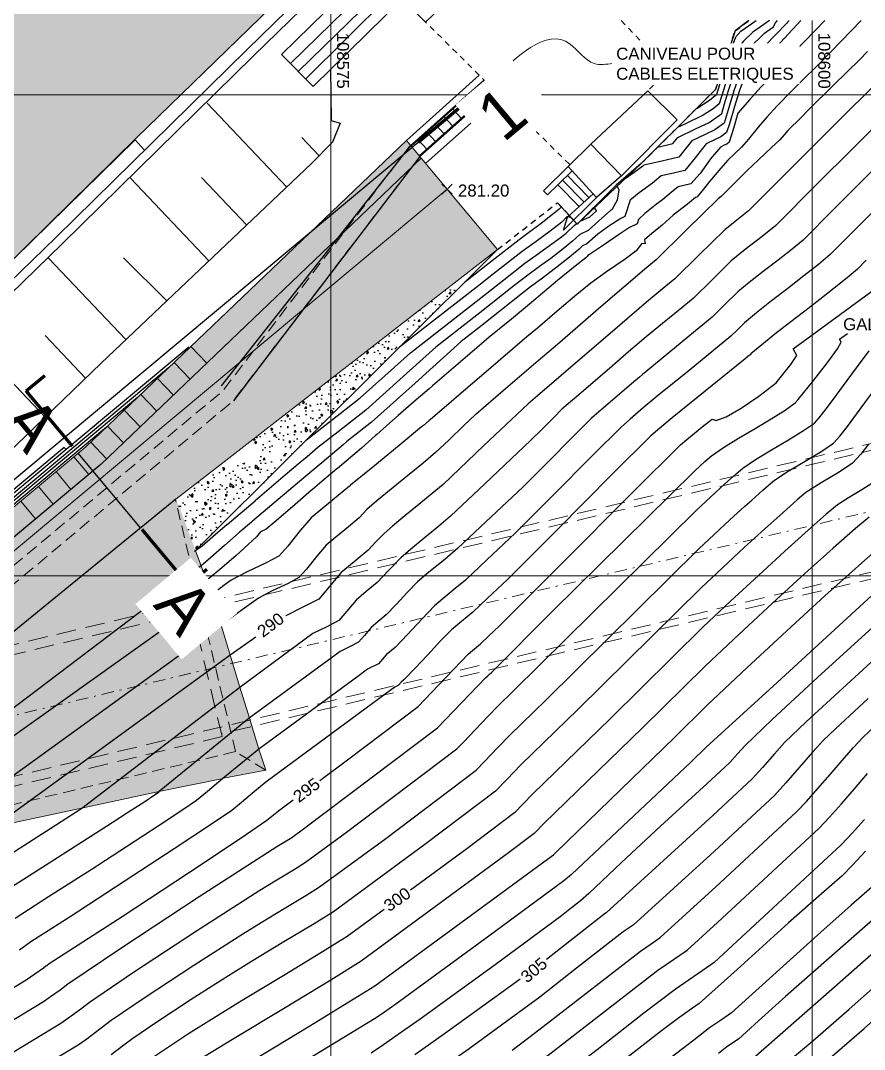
# Model space of a CAD drawing. Extents: x -427 to 62994, y 410 to 109394.
# Drawn here: x -171 to -127.1, y 491.2 to 544.7 of the extents above; entities that cross this region are included whole.
import ezdxf
from ezdxf.enums import TextEntityAlignment as Align

# ---------------------------------------------------------------- set-up
doc = ezdxf.new("R2018")
doc.units = 0
doc.header["$MEASUREMENT"] = 0
for name, pattern in [('DOT', [0.55, 0.3, -0.25]), ('NASCOSTA', [9.525, 6.35, -3.175]), ('TRATTEGGIATA', [19.05, 12.7, -6.35]), ('TRATTOPUNTO2', [12.7, 6.35, -3.175, 0, -3.175])]:
    doc.linetypes.add(name, pattern=pattern)
for name, color, linetype in [('Bâti', 7, 'Continuous'), ('colore lago', 131, 'Continuous'), ('coordinate', 2, 'Continuous'), ('curve livello 1 m', 2, 'Continuous'), ('curve livello 1m', 2, 'Continuous'), ('curve livello 5 m', 7, 'Continuous'), ('curve livello 5m', 7, 'Continuous'), ('DIME', 6, 'Continuous'), ('LIN010CO', 2, 'Continuous'), ('LIN010TR', 2, 'NASCOSTA'), ('LIN018CO', 6, 'Continuous'), ('LIN025CO', 7, 'Continuous'), ('LIN035CO', 1, 'Continuous'), ('pendenze', 2, 'Continuous'), ('Per+Mod Surf', 7, 'Continuous'), ('SCALE', 2, 'Continuous'), ('scavo 1', 254, 'Continuous'), ('TalusHautBas', 7, 'Continuous'), ('TEXT018', 143, 'Continuous'), ('TEXT035', 1, 'Continuous'), ('TEXT050', 3, 'Continuous'), ('Tx   Talus', 7, 'Continuous')]:
    doc.layers.add(name, color=color, linetype=linetype)
doc.layers.add('Colori bordi', color=5, linetype='Continuous', plot=False)
doc.layers.add('no_plot', color=5, linetype='Continuous', plot=False)
doc.layers.add('LIN070CO', color=4, linetype='Continuous', lineweight=70)
doc.styles.add('ARIAL', font='arial.ttf')
pattern_1 = [(95, (-14.8876, 441.31905), (0.827328, 0.6942106), [0.1125, -1.2375]), (40, (-14.8876, 441.319), (-0.944988, 0.650652), [0.09, -0.99]), (145.45144, (-14.8187, 441.3769), (-0.11766, 1.344863), [0.09561, -1.051713]), (91.1842, (-15.0997, 441.5312), (1.30754, 0.956421), [0.16875, -1.85625]), (141.6356, (-14.9908, 441.6109), (-0.04185, 2.024568), [0.143416, -1.57757]), (36.1842, (-15.0997, 441.5312), (-0.04185, 2.024568), [0.135, -1.485]), (66, (-14.94065, 441.5842), (1.0601574, 0.2060737), [0.1125, -1.2375]), (11, (-14.9406, 441.5842), (-0.511063, 1.0272127), [0.09, -0.99]), (116.45144, (-14.8523, 441.6014), (0.5490945, 1.2332864), [0.09561, -1.051713]), (82.5, (-14.8876, 441.31905), (-0.3401898, 0.3659847), [0, -0.978, 0, -1.005, 0, -0.99375]), (52.5, (-14.8876, 441.31905), (-0.1393094, 0.6973642), [0, -0.573, 0, -0.9555, 0, -0.37875]), (12.5, (-15.12414, 441.08252), (0.59012725, 0.54228114), [0, -0.375, 0, -1.17, 0, -1.5525]), (2.5, (-15.2302, 440.97645), (0.512385, 0.7247397), [0, -0.4875, 0, -0.777, 0, -1.1025])]

# ---------------------------------------------------------------- blocks, each defined once
blk = doc.blocks.new('quote')
at = {"layer": 'LIN018CO'}
for p, q in [((0.001, 0.001), (-0.001, -0.001)), ((0.001, -0.001), (-0.001, 0.001))]:
    blk.add_line(p, q, dxfattribs=at)
at = {"layer": 'LIN035CO'}
for p, q in [((-0.013, 0.013), (-0.106, 0.106)), ((0.106, 0.106), (0.013, 0.013)), ((-0.013, -0.013), (-0.106, -0.106)), ((0.106, -0.106), (0.013, -0.013))]:
    blk.add_line(p, q, dxfattribs=at)
at = {"layer": 'TEXT035', "style": 'ARIAL'}
blk.add_attdef('VALORE', text='', height=0.25, dxfattribs=at).set_placement((0, 0.33), align=Align.CENTER)
blk = doc.blocks.new('*U49')
at = {"layer": 'LIN070CO'}
for p, q in [((1.66, 0.5), (1.66, 0)), ((1.66, 0), (0.16, 0))]:
    blk.add_line(p, q, dxfattribs=at)
at = {"layer": 'TEXT018', "lineweight": 30, "flags": 104}
blk.add_attdef('RIF1', text='', height=0.18, dxfattribs=at).set_placement((-46.516, -0.15), align=Align.TOP_LEFT)
blk.add_attdef('RIF2', text='', height=0.18, dxfattribs=at).set_placement((1.51, -0.15), align=Align.TOP_RIGHT)
at = {"layer": 'TEXT050', "lineweight": 30, "flags": 104}
blk.add_attdef('SEZ1', text='', height=0.4, dxfattribs=at).set_placement((-46.516, 0.15), align=Align.BOTTOM_LEFT)
blk.add_attdef('SEZ2', text='', height=0.4, dxfattribs=at).set_placement((1.51, 0.15), align=Align.BOTTOM_RIGHT)
blk = doc.blocks.new('*U91')
at = {"layer": 'LIN070CO'}
for p, q in [((-3.756, 0), (-3.756, 0.5)), ((1.5, 0.5), (1.5, 0)), ((1.5, 0), (0, 0)), ((-2.256, 0), (-3.756, 0))]:
    blk.add_line(p, q, dxfattribs=at)
at = {"layer": 'TEXT018', "lineweight": 30, "flags": 104}
blk.add_attdef('RIF1', text='', height=0.18, dxfattribs=at).set_placement((-3.606, -0.15), align=Align.TOP_LEFT)
blk.add_attdef('RIF2', text='', height=0.18, dxfattribs=at).set_placement((1.35, -0.15), align=Align.TOP_RIGHT)
at = {"layer": 'TEXT050', "lineweight": 30, "flags": 104}
blk.add_attdef('SEZ1', text='', height=0.4, dxfattribs=at).set_placement((-3.606, 0.15), align=Align.BOTTOM_LEFT)
blk.add_attdef('SEZ2', text='', height=0.4, dxfattribs=at).set_placement((1.35, 0.15), align=Align.BOTTOM_RIGHT)

msp = doc.modelspace()

# ---------------------------------------------------------------- hatches: boundary and pattern name
at = {"layer": 'colore lago', "ltscale": 2.5}
h = msp.add_hatch(color=256, dxfattribs=at)
h.dxf.hatch_style = 1
h.paths.add_polyline_path([(-193.521, 572.436), (-194.485, 571.838), (-202.12, 567.019), (-207.794, 563.422), (-207.53, 561.906), (-209.377, 558.824), (-212.757, 555.614), (-221.485, 555.575), (-232.115, 548.291), (-239.589, 542.496), (-242.36, 540.315), (-242.36, 471.49), (-240.351, 473.518), (-240.577, 475.661), (-238.873, 477.233), (-234.614, 476.971), (-222.22, 485.97), (-210.417, 494.54), (-211.103, 497.421), (-204.7, 505.319), (-201.573, 506.065), (-185.58, 519.426), (-185.48, 519.302), (-185.23, 519.516), (-179.72, 524.241), (-174.191, 529.5), (-164.952, 538.589), (-158.505, 544.848), (-150.867, 552.226), (-143.809, 558.855), (-133.477, 568.064), (-129.43, 571.209), (-127.708, 572.436)])
h.paths.add_polyline_path([(-223.838, 484.795), (-224.926, 484.006), (-223.974, 493.163), (-189.325, 523.343), (-179.485, 524.465), (-180.809, 523.307), (-188.903, 522.385), (-223.02, 492.667)], flags=17)
at = {"layer": 'LIN010CO'}
h = msp.add_hatch(dxfattribs=at)
h.set_pattern_fill('AR-CONC', color=256, scale=0.15, angle=45)
h.set_pattern_definition(pattern_1)
h.paths.add_polyline_path([(-162.17, 517.91), (-162.149, 517.852), (-156.796, 522.226), (-157.294, 522.122, -0.559829), (-157.916, 521.972, -0.014625), (-157.931, 521.988), (-158.92, 521.782), (-162.515, 518.844), (-162.46, 518.695)])
h.paths.add_polyline_path([(-156.782, 522.229), (-156.796, 522.226), (-162.149, 517.852), (-161.885, 517.139)])
h.paths.add_polyline_path([(-162.515, 518.844), (-158.92, 521.782), (-160.906, 521.367), (-162.928, 519.796), (-162.75, 519.479)])
h.paths.add_polyline_path([(-157.294, 522.122), (-156.796, 522.226), (-156.737, 522.274), (-148.278, 530.71), (-148.502, 530.997), (-158.959, 522.878), (-158.406, 522.201), (-158.92, 521.782), (-157.931, 521.988, -0.971171), (-157.385, 522.503, -0.282192)])
h = msp.add_hatch(dxfattribs=at)
h.set_pattern_fill('AR-CONC', color=256, scale=0.15, angle=45, style=0)
h.set_pattern_definition(pattern_1)
h.paths.add_polyline_path([(-163.709, 504.625), (-160.435, 505.302), (-158.238, 505.723), (-158.599, 506.807), (-159.086, 508.421), (-159.574, 510.036), (-160.062, 511.65), (-160.549, 513.264), (-161.03, 514.851), (-161.309, 515.588), (-161.592, 516.345), (-161.881, 517.129), (-162.17, 517.91), (-162.46, 518.695), (-162.75, 519.479), (-162.911, 519.766), (-162.98, 519.757), (-187.026, 500.198), (-186.484, 500.224), (-185.739, 500.299), (-184.994, 500.374), (-184.249, 500.448), (-183.504, 500.523), (-182.76, 500.598), (-180.37, 501.065), (-176.138, 501.971), (-172.351, 502.77), (-167.719, 503.772)])
at = {"layer": 'scavo 1'}
msp.add_hatch(color=256, dxfattribs=at).paths.add_polyline_path([(-162.911, 519.813), (-186.507, 500.536), (-191.835, 496.955), (-195.066, 494.521), (-197.353, 492.349), (-198.801, 491.423), (-199.67, 490.38), (-201.031, 488.73), (-202.652, 486.356), (-205.568, 483.758), (-206.41, 483.321), (-207.62, 482.823), (-208.758, 482.04), (-209.932, 480.937), (-212.388, 478.624), (-213.74, 477.343), (-215.056, 476.382), (-216.942, 474.781), (-219.046, 473.375), (-220.65, 472.251), (-222.169, 470.97), (-223.539, 469.719), (-225.297, 468.558), (-226.071, 468.438), (-227.679, 467.783), (-228.722, 466.86), (-230.241, 465.46), (-231.7, 463.941), (-232.656, 463.16), (-234.346, 465.186), (-229.695, 469.072), (-225.044, 472.958), (-225.813, 473.879), (-197.96, 497.149), (-198.927, 498.307), (-186.6, 508.606), (-185.811, 509.298), (-183.96, 510.924), (-182.937, 509.7), (-167.589, 522.523), (-150.931, 538.458), (-146.194, 532.788), (-161.321, 521.044)])

# ---------------------------------------------------------------- linework, layer by layer
at = {"layer": 'Bâti', "linetype": 'Continuous'}
for p, q in [((-142.212, 557.842), (-157.412, 542.932)), ((-156.947, 542.458), (-141.747, 557.368)), ((-156.547, 542.051), (-141.347, 556.961)), ((-159.2, 543.194), (-149.905, 552.276)), ((-158.872, 542.858), (-149.581, 551.936)), ((-144.738, 549.594), (-149.934, 544.614)), ((-151.063, 546.723), (-156.157, 541.653)), ((-151.135, 545.835), (-155.779, 541.268)), ((-149.934, 544.614), (-151.135, 545.835)), ((-164.952, 538.589), (-158.505, 544.848)), ((-169.132, 533.416), (-159.2, 543.194)), ((-155.779, 541.268), (-157.412, 542.932)), ((-168.804, 533.079), (-158.872, 542.858)), ((-146.031, 540.751), (-149.931, 537.261)), ((-141.357, 538.263), (-138.38, 541.045)), ((-138.38, 541.045), (-136.869, 539.522)), ((-136.869, 539.522), (-139.758, 536.617)), ((-174.191, 529.5), (-165.023, 538.487)), ((-165.023, 538.487), (-164.557, 537.978)), ((-142.519, 537.106), (-141.357, 538.263)), ((-139.758, 536.617), (-141.357, 538.263)), ((-143.816, 535.839), (-142.519, 537.106)), ((-143.059, 536.159), (-142.317, 536.882)), ((-139.758, 536.617), (-141.062, 535.49)), ((-143.059, 536.159), (-143.607, 535.625)), ((-143.816, 535.839), (-143.607, 535.625)), ((-141.062, 535.49), (-142.762, 533.792)), ((-141.96, 535.03), (-141.236, 535.683)), ((-141.96, 535.03), (-142.556, 534.468)), ((-142.762, 533.792), (-142.556, 534.468)), ((-177.868, 524.951), (-169.132, 533.416)), ((-177.548, 524.607), (-168.804, 533.079))]:
    msp.add_line(p, q, dxfattribs=at)
at = {"layer": 'Bâti', "linetype": 'DOT'}
for p, q in [((-147.141, 541.85), (-149.934, 544.614)), ((-139.77, 544.69), (-137.333, 542.131)), ((-142.463, 537.22), (-147.141, 541.85)), ((-137.333, 542.131), (-138.38, 541.045))]:
    msp.add_line(p, q, dxfattribs=at)
at = {"layer": 'Colori bordi', "linetype": 'Continuous', "lineweight": 0, "flags": 128}
msp.add_lwpolyline([(-174.191, 529.5), (-164.952, 538.589), (-158.505, 544.848), (-150.867, 552.226), (-143.809, 558.855), (-133.477, 568.064), (-129.43, 571.209), (-127.708, 572.436), (-193.521, 572.436)], dxfattribs=at)
at = {"layer": 'coordinate', "linetype": 'Continuous', "lineweight": 0}
for p, q in [((-154.86, 572.436), (-154.86, 428.936)), ((-129.86, 544.69), (-129.86, 428.936)), ((-44.86, 540.823), (-242.36, 540.823)), ((-44.86, 515.823), (-242.36, 515.823))]:
    msp.add_line(p, q, dxfattribs=at)
at = {"layer": 'curve livello 1 m'}
for p, q in [((-132.413, 520.277), (-132.994, 519.759)), ((-161.64, 516.31), (-182.143, 500.769)), ((-161.089, 514.806), (-180.378, 501.06)), ((-160.576, 513.245), (-176.16, 501.954)), ((-159.585, 510.028), (-167.781, 503.731)), ((-159.089, 508.419), (-163.964, 504.45)), ((-158.594, 506.81), (-160.456, 505.285))]:
    msp.add_line(p, q, dxfattribs=at)
at = {"layer": 'curve livello 1 m', "flags": 128}
for points in [[(-135.872, 540.113), (-135.819, 540.139), (-135.185, 540.556), (-134.811, 540.866), (-134.811, 540.866), (-134.742, 541.094), (-134.408, 542.121)], [(-133.392, 541.492), (-133.528, 541.347), (-133.641, 541.009), (-133.88, 540.224), (-134.149, 539.319), (-134.293, 538.864), (-134.597, 538.644), (-134.921, 538.488), (-135.353, 538.28), (-135.924, 537.559), (-136.464, 536.902), (-137.06, 536.756), (-137.701, 536.611), (-138.141, 536.243), (-138.84, 535.741), (-139.3, 535.348), (-139.587, 534.505), (-139.788, 534.401), (-140.419, 533.996), (-140.983, 533.595), (-141.558, 533.077), (-141.773, 532.981), (-141.955, 532.807), (-142.452, 532.397), (-143.18, 531.82), (-143.921, 531.249), (-144.475, 530.849), (-144.809, 530.588), (-147.086, 528.778), (-148.082, 528.003), (-150.475, 525.849), (-152.747, 523.805), (-153.385, 523.307), (-154.031, 522.804), (-154.222, 522.633), (-154.546, 522.36), (-155.316, 521.698), (-156.149, 520.999), (-157.923, 519.509), (-158.916, 518.668), (-158.982, 518.617), (-159.614, 518.074), (-160.382, 517.395), (-161.106, 516.755), (-161.609, 516.331), (-161.64, 516.31)], [(-132.678, 541.049), (-133.095, 540.595), (-133.705, 539.872), (-133.937, 539.081), (-134.163, 538.363), (-134.292, 538.27), (-134.428, 538.205), (-134.61, 538.117), (-135.132, 537.509), (-135.667, 536.737), (-136.15, 536.207), (-136.811, 536.052), (-137.168, 535.757), (-137.633, 535.364), (-137.933, 535.148), (-138.539, 534.653), (-138.867, 534.351), (-138.942, 534.129), (-139.332, 533.926), (-139.851, 533.581), (-140.69, 533.01), (-141.415, 532.522), (-141.497, 532.47), (-141.538, 532.417), (-141.617, 532.36), (-142.159, 531.925), (-143.072, 531.174), (-144.082, 530.332), (-144.32, 530.129), (-145.478, 529.175), (-146.622, 528.231), (-147.035, 527.877), (-149.565, 525.703), (-149.749, 525.546), (-149.753, 525.542), (-150.429, 524.969), (-151.357, 524.163), (-151.96, 523.619), (-152.458, 523.172), (-152.528, 523.118), (-153.264, 522.46), (-154.515, 521.409), (-154.544, 521.384), (-155.418, 520.65), (-155.82, 520.304), (-155.856, 520.274), (-156.712, 519.539), (-157.696, 518.687), (-158.22, 518.244), (-158.5, 518.116), (-158.718, 517.854), (-159.141, 517.452), (-159.778, 516.882), (-160.51, 516.249), (-161.221, 515.655), (-161.361, 515.549)], [(-131.566, 540.36), (-131.668, 540.254), (-132.202, 539.676), (-132.648, 539.151), (-133.161, 538.532), (-133.528, 538.104), (-134.24, 537.436), (-134.601, 537.018), (-135.183, 536.323), (-135.565, 535.846), (-135.836, 535.513), (-135.92, 535.493), (-136.334, 535.147), (-137.079, 534.569), (-137.639, 534.06), (-138.179, 533.613), (-138.557, 533.296), (-138.528, 533.076), (-138.695, 533.107), (-138.997, 532.716), (-139.571, 532.293), (-140.534, 531.626), (-141.356, 531.038), (-142.072, 530.449), (-143.092, 529.578), (-144.125, 528.695), (-144.671, 528.245), (-146.906, 526.331), (-147.351, 525.949), (-149.699, 523.939), (-149.753, 523.898), (-150.047, 523.646), (-150.141, 523.565), (-151.306, 522.603), (-152.681, 521.48), (-153.828, 520.533), (-153.858, 520.507), (-153.885, 520.484), (-154.768, 519.76), (-155.869, 518.841), (-156.443, 518.175), (-157.083, 517.375), (-157.556, 516.852), (-158.207, 516.497), (-159.197, 516.029), (-160.033, 515.598), (-160.34, 515.374), (-161.089, 514.806)], [(-130.428, 539.655), (-131.112, 538.967), (-131.308, 538.758), (-131.528, 538.497), (-131.958, 538.088), (-132.644, 537.451), (-133.232, 536.898), (-133.971, 536.153), (-134.575, 535.549), (-134.733, 535.423), (-136.396, 533.788), (-137.956, 532.255), (-138.444, 531.854), (-140.824, 529.805), (-143.086, 527.859), (-144.088, 526.997), (-145.773, 525.547), (-146.931, 524.553), (-147.324, 524.214), (-147.333, 524.208), (-147.937, 523.646), (-148.726, 522.883), (-149.41, 522.241), (-150.058, 521.689), (-150.87, 521.022), (-151.716, 520.333), (-152.464, 519.717), (-152.983, 519.265), (-153.387, 518.84), (-153.939, 518.372), (-154.599, 517.841), (-155.092, 517.416), (-155.578, 516.853), (-156.12, 516.176), (-156.52, 515.733), (-157.07, 515.433), (-157.908, 515.037), (-158.616, 514.672), (-160.495, 513.304), (-160.576, 513.245)], [(-127.774, 538.011), (-129.596, 536.195), (-131.743, 534.038), (-132.451, 533.462), (-133.324, 532.788), (-134.052, 532.197), (-135.065, 531.202), (-136.015, 530.268), (-136.629, 529.758), (-137.626, 528.947), (-138.482, 528.244), (-139.386, 527.465), (-140.245, 526.726), (-141.859, 525.339), (-142.85, 524.486), (-143.277, 524.063), (-143.915, 523.42), (-144.466, 522.87), (-146.852, 520.611), (-148.636, 518.922), (-149.245, 518.406), (-150.003, 517.787), (-150.724, 517.197), (-151.224, 516.766), (-151.838, 516.12), (-152.454, 515.473), (-153.018, 515.004), (-153.539, 514.567), (-154.024, 513.988), (-154.447, 513.496), (-155.058, 513.181), (-155.781, 512.821), (-156.977, 511.95), (-159.585, 510.028)], [(-126.108, 537.501), (-128.743, 534.874), (-130.327, 533.283), (-130.895, 532.808), (-131.616, 532.243), (-132.391, 531.647), (-133.122, 531.075), (-133.712, 530.584), (-134.399, 529.908), (-135.044, 529.274), (-135.904, 528.561), (-137.301, 527.424), (-138.5, 526.438), (-138.667, 526.295), (-138.825, 526.159), (-139.122, 525.904), (-141.309, 524.023), (-142.251, 523.091), (-143.656, 521.672), (-144.872, 520.46), (-146.804, 518.63), (-148.249, 517.262), (-148.941, 516.682), (-149.758, 516.016), (-150.344, 515.517), (-150.866, 514.979), (-151.464, 514.328), (-151.987, 513.789), (-152.39, 513.454), (-152.762, 513.142), (-153.109, 512.729), (-153.411, 512.377), (-153.847, 512.152), (-154.364, 511.895), (-155.218, 511.273), (-159.089, 508.419)], [(-126.194, 535.244), (-127.891, 533.552), (-128.911, 532.528), (-129.518, 532.016), (-130.279, 531.414), (-131.119, 530.765), (-131.965, 530.113), (-132.74, 529.501), (-133.372, 528.971), (-133.734, 528.615), (-134.074, 528.281), (-136.244, 526.5), (-137.906, 525.161), (-138.622, 524.557), (-139.312, 523.964), (-139.767, 523.56), (-141.225, 522.119), (-143.398, 519.925), (-145.278, 518.049), (-146.757, 516.649), (-147.862, 515.603), (-148.391, 515.159), (-149.016, 514.649), (-149.465, 514.268), (-150.118, 513.595), (-150.866, 512.78), (-151.521, 512.105), (-151.986, 511.717), (-152.375, 511.259), (-152.946, 510.969), (-153.458, 510.596), (-158.594, 506.81)], [(-142.846, 534.973), (-142.908, 534.98), (-143, 534.886), (-143.347, 534.602), (-143.932, 534.145), (-144.58, 533.651), (-145.069, 533.298), (-146.942, 531.834), (-147.2, 531.629), (-147.919, 531.068)], [(-141.183, 534.94), (-141.052, 534.795), (-141.417, 534.466), (-141.928, 534.238)], [(-142.361, 534.441), (-142.531, 534.492), (-142.576, 534.497), (-142.854, 534.215), (-143.465, 533.737), (-144.192, 533.211), (-144.92, 532.686), (-146.409, 531.522), (-147.172, 530.916), (-151.292, 527.704)], [(-156.113, 522.895), (-154.362, 524.262), (-153.325, 525.071), (-152.053, 526.215), (-150.714, 527.42), (-147.143, 530.203), (-145.875, 531.211), (-144.772, 532.073), (-144.189, 532.497), (-143.5, 532.989), (-142.943, 533.395), (-142.943, 533.395), (-142.636, 533.638), (-142.21, 534.045), (-142.125, 534.104), (-142.081, 534.135)], [(-127.039, 532.231), (-127.495, 531.773), (-128.039, 531.309), (-128.703, 530.774), (-129.448, 530.192), (-130.236, 529.585), (-131.027, 528.975), (-131.783, 528.386), (-132.464, 527.839), (-133.031, 527.358), (-133.068, 527.322), (-133.103, 527.288), (-133.325, 527.105), (-137.132, 524.038), (-137.765, 523.502), (-138.226, 523.098), (-140.198, 521.147), (-143.14, 518.177), (-145.685, 515.638), (-146.709, 514.668), (-147.475, 513.943), (-148.061, 513.456), (-148.586, 513.018), (-149.154, 512.442), (-149.819, 511.721), (-150.484, 511.001), (-151.054, 510.422), (-151.209, 510.293), (-151.339, 510.14), (-151.529, 510.044), (-151.699, 509.919), (-158.234, 505.102), (-158.823, 504.615), (-159.503, 504.038), (-160.003, 503.629), (-160.999, 502.95), (-162.991, 501.629), (-165.585, 499.927), (-168.389, 498.102), (-169.535, 497.373), (-170.436, 496.797), (-171.028, 496.36)], [(-175.138, 490.462), (-169.776, 493.697), (-169.408, 493.953), (-168.915, 494.307), (-168.915, 494.307), (-168.51, 494.613), (-165.712, 496.512), (-161.696, 499.154), (-157.667, 501.747), (-157.667, 501.747), (-156.885, 502.225), (-156.21, 502.721), (-149.314, 507.93), (-147.216, 510.11), (-146.827, 510.519), (-146.701, 510.624), (-146.614, 510.707), (-146.497, 510.817), (-143.349, 513.966), (-135.965, 521.272), (-135.431, 521.768), (-135.087, 522.07), (-135.087, 522.07), (-134.462, 522.499), (-133.675, 522.983), (-132.817, 523.489), (-131.981, 523.984), (-131.255, 524.436), (-130.733, 524.813), (-130.733, 524.813), (-130.573, 524.989), (-129.757, 526), (-129.043, 526.928), (-128.536, 527.633), (-128.338, 527.974), (-128.338, 527.974), (-128.424, 528.122), (-128.015, 528.421)], [(-132.413, 520.277), (-132.139, 520.518), (-131.811, 520.79), (-131.811, 520.79), (-131.104, 521.259), (-130.212, 521.79), (-129.353, 522.303), (-128.744, 522.722), (-128.744, 522.722), (-128.407, 523.092), (-128.017, 523.594), (-127.496, 524.298), (-126.918, 525.085), (-126.36, 525.841), (-125.897, 526.447), (-125.897, 526.447), (-125.446, 526.991), (-124.834, 527.709), (-124.834, 527.709), (-124.212, 528.421)], [(-173.345, 489.876), (-168.875, 492.572), (-168.224, 493.033), (-167.777, 493.372), (-167.384, 493.669), (-167.384, 493.669), (-165.104, 495.215), (-161.833, 497.368), (-158.551, 499.48), (-158.551, 499.48), (-157.742, 499.976), (-156.797, 500.546), (-156.164, 500.938), (-156.164, 500.938), (-154.107, 502.45), (-148.309, 506.83), (-147.961, 507.181), (-147.359, 507.812), (-146.695, 508.511), (-146.157, 509.066), (-146.157, 509.066), (-145.359, 509.84), (-135.852, 519.247), (-135.113, 519.94), (-134.391, 520.603), (-133.799, 521.134), (-133.449, 521.43), (-133.449, 521.43), (-132.791, 521.875), (-131.956, 522.38), (-131.08, 522.895), (-130.296, 523.374), (-129.739, 523.767), (-129.739, 523.767), (-129.49, 524.041), (-129.108, 524.529), (-128.604, 525.203), (-128.032, 525.982), (-127.445, 526.783), (-126.895, 527.524)], [(-126.924, 522.664), (-127.324, 522.144), (-127.749, 521.677), (-128.444, 521.216), (-129.387, 520.658), (-130.174, 520.15), (-130.628, 519.773), (-131.365, 519.124), (-132.309, 518.274), (-133.385, 517.29), (-134.515, 516.242), (-135.625, 515.198), (-142.018, 508.872), (-144.963, 506.018), (-145.71, 505.24), (-146.3, 504.629), (-149.901, 501.909), (-154.723, 498.365), (-155.726, 497.737), (-157.289, 496.792), (-158.967, 495.779), (-160.317, 494.947), (-162.106, 493.796), (-163.889, 492.623), (-165.132, 491.78), (-165.605, 491.426), (-166.27, 490.917)], [(-161.752, 488.918), (-155.948, 492.437), (-152.562, 494.506), (-143.592, 501.097), (-143.286, 501.329), (-143.172, 501.447), (-137.006, 507.42), (-135.286, 509.123), (-133.244, 511.043), (-131.165, 512.971), (-129.188, 514.78), (-127.452, 516.344), (-126.096, 517.536), (-125.26, 518.23), (-125.26, 518.23), (-124.765, 518.541), (-124.472, 518.843), (-124.075, 519.3), (-124.075, 519.3), (-123.741, 519.747), (-122.939, 520.714)], [(-171.002, 489.621), (-167.974, 491.447), (-167.533, 491.759), (-166.854, 492.274), (-166.258, 492.724), (-166.258, 492.724), (-164.497, 493.919), (-161.969, 495.582), (-159.434, 497.214), (-159.434, 497.214), (-158.471, 497.807), (-157.274, 498.53), (-156.159, 499.204), (-155.444, 499.652), (-155.444, 499.652), (-152.004, 502.179), (-147.304, 505.73), (-146.875, 506.168), (-146.172, 506.908), (-145.56, 507.542), (-145.56, 507.542), (-143.688, 509.356), (-135.739, 517.223), (-134.939, 517.975), (-134.124, 518.73), (-133.35, 519.439), (-132.994, 519.759)], [(-126.898, 518.87), (-127.607, 518.282), (-128.756, 517.271), (-130.228, 515.945), (-131.905, 514.411), (-133.668, 512.776), (-135.399, 511.148), (-138.677, 507.904), (-143.769, 502.971), (-144.29, 502.429), (-145.695, 501.368), (-153.282, 495.792), (-154.86, 494.804), (-157.319, 493.317), (-159.959, 491.723), (-162.084, 490.414)], [(-122.212, 519.317), (-122.959, 518.452), (-123.114, 518.292), (-123.481, 517.871), (-123.79, 517.521), (-123.958, 517.374), (-131.673, 510.277), (-135.172, 507.098), (-135.336, 506.936), (-136.158, 506.14), (-142.358, 500.303), (-142.75, 499.963), (-146.65, 497.095), (-151.479, 493.559), (-152.061, 493.15), (-152.497, 492.853), (-156.17, 490.621)], [(-126.708, 513.159), (-129.576, 510.539), (-131.933, 508.352), (-133.33, 507.012), (-133.726, 506.568), (-134.126, 506.12), (-135.09, 505.224), (-137.735, 502.814), (-139.748, 500.916), (-141.461, 499.307), (-141.885, 498.938), (-142.353, 498.563), (-142.877, 498.156), (-146.323, 495.601), (-150.211, 492.786), (-151.179, 492.103), (-152.126, 491.447), (-152.767, 491.015)], [(-126.949, 509.445), (-128.387, 508.111), (-129.24, 507.294), (-129.826, 506.656), (-130.521, 505.858), (-131.219, 505.056), (-131.814, 504.408), (-134.932, 501.512), (-139.153, 497.665), (-139.665, 497.313), (-142.101, 495.427), (-144, 493.93), (-145.727, 492.65), (-147.674, 491.239), (-147.674, 491.239), (-149.808, 489.736)], [(-145.428, 491.174), (-144.562, 491.817), (-144.562, 491.817), (-143.608, 492.568), (-138.767, 496.317), (-138.218, 496.693), (-137.75, 497.016), (-137.75, 497.016), (-134.853, 499.656), (-130.658, 503.553), (-130.147, 504.1), (-129.553, 504.771), (-128.919, 505.503), (-128.286, 506.232), (-127.697, 506.897), (-127.195, 507.435), (-127.195, 507.435), (-126.615, 507.991)], [(-144.949, 489.838), (-137.87, 495.32), (-137.436, 495.619), (-136.346, 496.367), (-134.774, 497.8), (-129.501, 502.697), (-128.959, 503.275), (-128.334, 503.976), (-127.66, 504.749), (-126.972, 505.546)], [(-160.456, 505.285), (-161.255, 504.609), (-161.832, 504.143), (-162.482, 503.7), (-163.78, 502.839), (-165.471, 501.73), (-167.298, 500.54), (-169.514, 499.131), (-171.258, 498.017)], [(-163.773, 504.581), (-163.964, 504.45), (-164.569, 504.049), (-165.357, 503.533), (-166.208, 502.978), (-169.494, 500.889), (-172.079, 499.237)], [(-167.781, 503.731), (-169.161, 502.84), (-172.901, 500.457)], [(-127.134, 503.16), (-127.78, 502.441), (-128.345, 501.841), (-134.695, 495.944), (-134.943, 495.718), (-135.115, 495.6), (-136.972, 494.324), (-138.588, 493.085), (-140.864, 491.306), (-142.825, 489.792)], [(-126.617, 499.763), (-127.826, 498.697), (-129.409, 497.308), (-132.064, 494.896), (-134.034, 493.116), (-134.561, 492.752), (-135.177, 492.33), (-136.006, 491.694), (-137.175, 490.781)], [(-125.977, 498.583), (-128.259, 496.573), (-131.244, 493.954), (-131.244, 493.954), (-132.641, 492.684), (-133.678, 491.747), (-134.279, 491.334), (-134.715, 490.999)], [(-125.338, 497.403), (-128.691, 494.449), (-133.078, 490.599)], [(-131.099, 490.581), (-129.819, 491.654), (-127.923, 493.297), (-126.111, 494.914)]]:
    msp.add_lwpolyline(points, dxfattribs=at)
at = {"layer": 'curve livello 1m', "flags": 128}
for points in [[(-103.642, 563.519), (-105.732, 560.97), (-107.145, 559.275), (-110.055, 555.732), (-110.483, 555.288), (-111.162, 554.61), (-111.964, 553.822), (-112.764, 553.052), (-113.485, 552.387), (-114.437, 551.522), (-115.246, 550.777), (-115.962, 550.088), (-116.674, 549.401), (-116.674, 549.401), (-117.486, 548.655), (-118.441, 547.789), (-119.154, 547.131), (-122.758, 543.547), (-123.807, 542.481), (-124.322, 541.867), (-124.924, 541.106), (-125.522, 540.353), (-126.022, 539.757), (-127.774, 538.011)], [(-134.408, 542.121), (-134.329, 542.366), (-133.988, 543.384), (-133.82, 543.844), (-133.82, 543.844), (-133.551, 544.131), (-132.932, 544.569), (-132.758, 544.69)], [(-132.074, 544.69), (-132.535, 544.368), (-132.94, 544.082), (-133.42, 543.615), (-133.747, 543.22), (-133.878, 542.861), (-134.144, 542.066), (-134.173, 541.976)], [(-133.937, 541.829), (-133.855, 542.08), (-133.674, 542.596), (-133.674, 542.596), (-133.129, 543.254), (-132.329, 544.033), (-132.329, 544.033), (-131.915, 544.323), (-131.859, 544.371), (-131.775, 544.561), (-131.649, 544.69)], [(-130.434, 544.69), (-131.931, 543.079)], [(-129.202, 544.69), (-130.747, 543.079)], [(-127.305, 544.69), (-128.857, 543.079)], [(-131.931, 543.079), (-132.911, 542.006), (-133.392, 541.492)], [(-130.747, 543.079), (-130.928, 542.899), (-131.703, 542.091), (-132.505, 541.237), (-132.678, 541.049)], [(-128.857, 543.079), (-129.582, 542.363), (-130.376, 541.58), (-131.02, 540.933), (-131.566, 540.36)], [(-126.971, 543.079), (-127.391, 542.657), (-128.718, 541.348), (-130.04, 540.044), (-130.428, 539.655)], [(-137.876, 538.107), (-137.092, 538.291), (-136.837, 538.607), (-135.906, 539.055), (-135.208, 539.391), (-134.552, 539.865), (-134.401, 540.356), (-134.191, 541.052), (-134.191, 541.052), (-133.937, 541.829)], [(-134.173, 541.976), (-134.466, 541.073), (-134.681, 540.366), (-134.99, 540.109), (-135.514, 539.765), (-136.399, 539.339), (-136.874, 539.11)]]:
    msp.add_lwpolyline(points, dxfattribs=at)
at = {"layer": 'curve livello 5 m'}
for p, q in [((-160.239, 518.501), (-158.791, 519.732)), ((-158.75, 512.645), (-160.075, 511.703))]:
    msp.add_line(p, q, dxfattribs=at)
at = {"layer": 'curve livello 5 m', "flags": 128}
for points in [[(-129.118, 538.843), (-130.448, 537.517), (-133.159, 534.794), (-133.769, 534.306), (-134.392, 533.81), (-134.392, 533.81), (-135.73, 532.495), (-136.986, 531.261), (-137.643, 530.721), (-138.463, 530.049), (-138.463, 530.049), (-140.105, 528.635), (-141.665, 527.292), (-144.123, 525.18), (-144.368, 524.968), (-144.596, 524.773), (-146.9, 522.592), (-149.023, 520.581), (-149.582, 520.105), (-150.282, 519.53), (-151.011, 518.937), (-151.656, 518.405), (-152.103, 518.016), (-152.103, 518.016), (-152.512, 517.587), (-152.92, 517.156), (-152.92, 517.156), (-153.645, 516.554), (-154.316, 515.991), (-154.316, 515.991), (-154.939, 515.247), (-155.483, 514.615), (-155.483, 514.615), (-156.269, 514.21), (-157.198, 513.746), (-157.198, 513.746), (-157.199, 513.746)], [(-139.978, 536.075), (-139.89, 535.886), (-139.985, 535.358), (-140.232, 534.882), (-140.232, 534.882), (-140.244, 534.876), (-140.317, 534.827), (-140.942, 534.258), (-141.488, 533.771), (-141.488, 533.771), (-141.924, 533.577), (-142.296, 533.223), (-142.785, 532.824), (-143.432, 532.322), (-143.432, 532.322), (-144.018, 531.898), (-144.623, 531.461), (-144.623, 531.461), (-145.342, 530.899), (-147.115, 529.491), (-149.398, 527.711), (-151.264, 526.032), (-153.036, 524.438), (-154.48, 523.311), (-155.534, 522.49), (-156.088, 522.013), (-156.447, 521.711), (-157.212, 521.068), (-158.791, 519.732)], [(-155.431, 505.194), (-153.994, 506.254), (-150.318, 509.03), (-149.618, 509.758), (-147.706, 511.769), (-147.088, 512.284), (-146.661, 512.688), (-146.091, 513.228), (-142.882, 516.429), (-139.172, 520.175), (-136.684, 522.635), (-136.358, 522.915), (-135.477, 523.638), (-135.047, 523.971), (-134.839, 523.898), (-134.322, 524.094), (-133.533, 524.547), (-132.62, 525.166), (-131.728, 525.858), (-131.728, 525.858), (-131.656, 525.937), (-130.968, 526.81), (-130.65, 527.28), (-130.846, 527.619), (-126.37, 530.903)], [(-126.755, 520.632), (-127.265, 520.293), (-127.958, 519.883), (-128.536, 519.51), (-128.536, 519.51), (-129.117, 519.027), (-130.061, 518.198), (-131.269, 517.109), (-132.645, 515.851), (-134.091, 514.509), (-135.512, 513.173), (-135.512, 513.173), (-140.347, 508.388), (-144.366, 504.494), (-144.885, 503.953), (-145.295, 503.529), (-145.295, 503.529), (-147.798, 501.638), (-150.718, 499.493)], [(-160.239, 518.501), (-160.977, 517.847), (-161.546, 517.361), (-161.546, 517.361), (-161.928, 517.097)], [(-125.954, 512.102), (-128.263, 509.992), (-130.16, 508.232), (-131.285, 507.153), (-131.285, 507.153), (-131.816, 506.568), (-132.432, 505.857), (-132.97, 505.264), (-132.97, 505.264), (-135.011, 503.368), (-140.556, 498.314), (-140.563, 498.31), (-140.594, 498.286), (-143.649, 495.877)], [(-172.145, 493.937), (-170.677, 494.822), (-169.788, 495.452), (-169.654, 495.548), (-169.615, 495.577), (-169.479, 495.664), (-165.699, 498.124), (-162.201, 500.419), (-159.516, 502.2), (-158.173, 503.116), (-157.574, 503.614), (-156.812, 504.177)], [(-127.083, 501.508), (-127.764, 500.778), (-128.296, 500.233), (-129.505, 499.167), (-131.088, 497.778), (-133.743, 495.366), (-135.713, 493.585), (-136.24, 493.221), (-136.855, 492.8), (-137.685, 492.164), (-138.854, 491.25), (-139.861, 490.473)], [(-152.086, 498.487), (-154.003, 497.079), (-155.293, 496.271), (-157.304, 495.055), (-159.463, 493.751), (-161.2, 492.681), (-161.2, 492.681), (-162.243, 492.01), (-163.282, 491.326), (-164.006, 490.835), (-164.006, 490.835), (-164.6, 490.391), (-165.433, 489.753), (-166.152, 489.212), (-166.152, 489.212), (-166.173, 489.197), (-166.315, 489.111), (-171.955, 485.61)], [(-145.026, 494.866), (-146.025, 494.125), (-148.942, 492.012), (-148.942, 492.012), (-150.494, 490.919)], [(-129.052, 490.654), (-127.159, 492.295), (-125.347, 493.911)]]:
    msp.add_lwpolyline(points, dxfattribs=at)
at = {"layer": 'curve livello 5m', "flags": 128}
for points in [[(-131.039, 544.69), (-131.076, 544.658), (-131.132, 544.603), (-131.181, 544.533), (-131.723, 543.982), (-131.888, 543.802), (-133.601, 541.971), (-133.698, 541.681)], [(-125.07, 543.079), (-125.46, 542.598), (-125.935, 542.014), (-125.935, 542.014), (-129.118, 538.843)], [(-133.698, 541.681), (-133.916, 541.03), (-134.211, 540.053), (-134.422, 539.364), (-134.903, 539.018), (-135.413, 538.772), (-136.095, 538.444), (-136.446, 538), (-136.778, 537.596), (-137.652, 537.383), (-138.592, 537.17), (-138.65, 537.122), (-139.102, 536.788), (-139.563, 536.467)]]:
    msp.add_lwpolyline(points, dxfattribs=at)
at = {"layer": 'DIME'}
for p, q in [((-162.911, 519.813), (-186.507, 500.536)), ((-160.075, 511.703), (-172.185, 502.891))]:
    msp.add_line(p, q, dxfattribs=at)
at = {"layer": 'LIN010CO', "linetype": 'Continuous', "lineweight": 0}
for p, q in [((-146.892, 541.604), (-150.783, 538.132)), ((-147.175, 541.285), (-146.738, 540.809)), ((-147.623, 540.885), (-147.186, 540.41)), ((-148.07, 540.485), (-147.633, 540.01)), ((-148.966, 539.686), (-148.529, 539.211)), ((-148.518, 540.086), (-148.081, 539.61)), ((-149.414, 539.287), (-148.977, 538.811)), ((-149.861, 538.887), (-149.424, 538.412)), ((-150.303, 538.481), (-149.866, 538.006))]:
    msp.add_line(p, q, dxfattribs=at)
at = {"layer": 'LIN010CO', "linetype": 'Continuous', "lineweight": 0, "flags": 128}
for points in [[(-150.68, 538.157), (-146.857, 541.569)], [(-150.265, 537.661), (-146.397, 541.113)], [(-150.233, 537.623), (-146.361, 541.078)]]:
    msp.add_lwpolyline(points, dxfattribs=at)
at = {"layer": 'LIN010CO', "linetype": 'TRATTOPUNTO2', "lineweight": 0, "ltscale": 0.1, "flags": 128}
msp.add_lwpolyline([(-44.86, 538.71), (-212.819, 498.676)], dxfattribs=at)
at = {"layer": 'LIN010TR', "lineweight": 0, "ltscale": 0.1}
for p, q in [((-159.804, 506.686), (-162.929, 519.798)), ((-159.804, 506.686), (-162.929, 519.798)), ((-159.804, 506.686), (-187.026, 500.198)), ((-159.804, 506.686), (-187.026, 500.198)), ((-158.238, 505.723), (-159.804, 506.686)), ((-158.238, 505.723), (-159.804, 506.686))]:
    msp.add_line(p, q, dxfattribs=at)
at = {"layer": 'LIN010TR', "lineweight": 0, "ltscale": 0.1, "flags": 128}
for points in [[(-150.783, 538.132), (-160.458, 525.446), (-180.282, 508.884)], [(-150.233, 537.623), (-159.916, 524.928), (-179.119, 508.884)]]:
    msp.add_lwpolyline(points, dxfattribs=at)
at = {"layer": 'LIN018CO', "lineweight": 0}
msp.add_spline([(-140.219, 542.466), (-141.173, 542.459), (-142.425, 543.471), (-146.8, 541.274)], degree=3, dxfattribs=at)
at = {"layer": 'LIN025CO', "linetype": 'Continuous'}
for p, q in [((-133.133, 544.69), (-133.856, 544.156)), ((-133.856, 544.156), (-134.512, 542.186))]:
    msp.add_line(p, q, dxfattribs=at)
at = {"layer": 'LIN025CO'}
for p, q in [((-147.141, 541.85), (-150.931, 538.458)), ((-146.194, 532.788), (-161.928, 517.097))]:
    msp.add_line(p, q, dxfattribs=at)
at = {"layer": 'LIN025CO', "linetype": 'TRATTEGGIATA', "lineweight": 0, "ltscale": 0.08}
for p, q in [((-47.672, 541.56), (-162.128, 514.279)), ((-47.672, 541.206), (-188.115, 507.73)), ((-44.86, 535.543), (-198.721, 498.87)), ((-44.86, 535.189), (-160.539, 507.616)), ((-162.163, 514.43), (-187.577, 508.373)), ((-160.503, 507.465), (-162.163, 514.43)), ((-160.503, 507.465), (-198.927, 498.307))]:
    msp.add_line(p, q, dxfattribs=at)
at = {"layer": 'LIN025CO', "lineweight": 0, "ltscale": 0.1, "flags": 128}
for points in [[(-161.885, 517.139), (-161.881, 517.129), (-161.592, 516.345), (-161.309, 515.588), (-161.03, 514.851), (-160.549, 513.264), (-160.062, 511.65)], [(-161.881, 517.129), (-161.885, 517.139)], [(-161.885, 517.139), (-161.881, 517.129), (-161.592, 516.345), (-161.309, 515.588), (-161.03, 514.851), (-160.549, 513.264), (-160.062, 511.65)], [(-160.062, 511.65), (-159.574, 510.036), (-159.086, 508.421), (-158.599, 506.807)], [(-160.062, 511.65), (-159.574, 510.036), (-159.086, 508.421), (-158.599, 506.807)], [(-158.599, 506.807), (-158.238, 505.723), (-160.435, 505.302)], [(-158.599, 506.807), (-158.238, 505.723), (-160.435, 505.302)], [(-160.446, 505.293), (-163.709, 504.625), (-167.719, 503.772), (-172.351, 502.77), (-176.138, 501.971), (-180.37, 501.065), (-182.143, 500.769)]]:
    msp.add_lwpolyline(points, dxfattribs=at)
at = {"layer": 'LIN035CO', "linetype": 'Continuous', "lineweight": 0}
for p, q in [((-161.321, 521.044), (-162.911, 519.813)), ((-162.911, 519.813), (-186.507, 500.536))]:
    msp.add_line(p, q, dxfattribs=at)
at = {"layer": 'LIN035CO', "linetype": 'Continuous', "lineweight": 0, "flags": 128}
for points in [[(-167.589, 522.523), (-150.931, 538.458), (-146.194, 532.788), (-161.321, 521.044), (-162.911, 519.813)], [(-161.297, 526.881), (-162.126, 527.749)], [(-162.164, 526.052), (-162.993, 526.919)], [(-163.031, 525.222), (-163.86, 526.09)], [(-163.898, 524.393), (-164.727, 525.26)], [(-164.765, 523.563), (-165.595, 524.43)], [(-165.632, 522.734), (-166.462, 523.601)], [(-166.499, 521.904), (-167.329, 522.771)], [(-167.589, 522.523), (-182.937, 509.7), (-183.96, 510.924), (-186.6, 508.606), (-198.927, 498.307), (-197.96, 497.149), (-225.813, 473.879)], [(-167.433, 521.089), (-168.203, 522.01)], [(-168.354, 520.32), (-169.123, 521.241)], [(-169.275, 519.55), (-170.044, 520.471)], [(-170.196, 518.781), (-170.965, 519.702)]]:
    msp.add_lwpolyline(points, dxfattribs=at)
at = {"layer": 'LIN035CO', "flags": 128}
msp.add_lwpolyline([(-150.16, 537.535), (-166.788, 521.628), (-182.168, 508.779)], dxfattribs=at)
at = {"layer": 'no_plot', "lineweight": 0, "ltscale": 0.1}
msp.add_line((-148.816, 535.926), (-234, 464.759), dxfattribs=at)
at = {"layer": 'no_plot', "flags": 128}
for points in [[(-150.323, 538.354), (-237.283, 465.704)], [(-164.733, 518.324), (-167.973, 522.202)]]:
    msp.add_lwpolyline(points, dxfattribs=at)
at = {"layer": 'pendenze', "linetype": 'Continuous'}
for p, q in [((-157.145, 536.034), (-161.285, 540.398)), ((-157.145, 536.034), (-161.285, 540.398)), ((-155.457, 537.663), (-156.354, 538.608)), ((-155.457, 537.663), (-156.354, 538.608)), ((-161.183, 532.202), (-165.264, 536.503)), ((-159.223, 534.062), (-161.572, 536.538)), ((-165.495, 528.111), (-169.512, 532.346)), ((-163.381, 530.117), (-165.622, 532.357)), ((-169.698, 524.078), (-173.719, 528.316)), ((-167.597, 526.105), (-169.7, 528.321)), ((-162.239, 527.709), (-168.609, 522.387)), ((-163.287, 526.638), (-182.848, 510.295)), ((-164.9, 525.095), (-182.867, 510.084)), ((-166.513, 523.552), (-182.886, 509.873)), ((-168.609, 522.387), (-182.829, 510.507)), ((-168.705, 522.502), (-175.075, 517.181)), ((-168.609, 522.387), (-168.705, 522.502))]:
    msp.add_line(p, q, dxfattribs=at)
at = {"layer": 'Per+Mod Surf', "linetype": 'Continuous'}
for p, q in [((-133.133, 544.69), (-133.856, 544.156)), ((-133.856, 544.156), (-134.512, 542.186)), ((-134.512, 542.186), (-134.872, 541.105)), ((-134.872, 541.105), (-135.831, 540.154)), ((-135.831, 540.154), (-138.726, 537.255)), ((-138.726, 537.255), (-142.061, 534.113)), ((-142.061, 534.113), (-143.073, 535.222))]:
    msp.add_line(p, q, dxfattribs=at)
at = {"layer": 'SCALE', "linetype": 'Continuous'}
for p, q in [((-141.062, 535.49), (-142.519, 537.106)), ((-141.465, 535.512), (-142.564, 536.641)), ((-141.96, 535.03), (-143.059, 536.159)), ((-141.712, 535.271), (-142.812, 536.4))]:
    msp.add_line(p, q, dxfattribs=at)
at = {"layer": 'scavo 1'}
for p, q in [((-150.712, 538.195), (-160.557, 525.695)), ((-150.233, 537.622), (-159.916, 524.928))]:
    msp.add_line(p, q, dxfattribs=at)
at = {"layer": 'TalusHautBas', "linetype": 'DOT'}
for p, q in [((-133.856, 544.156), (-133.133, 544.69)), ((-134.512, 542.186), (-133.856, 544.156)), ((-134.872, 541.105), (-134.512, 542.186)), ((-134.872, 541.105), (-135.831, 540.154)), ((-135.831, 540.154), (-138.726, 537.255)), ((-138.726, 537.255), (-140.032, 536.131)), ((-140.032, 536.131), (-142.061, 534.113)), ((-146.194, 532.788), (-143.073, 535.222)), ((-143.073, 535.222), (-142.061, 534.113))]:
    msp.add_line(p, q, dxfattribs=at)
at = {"layer": 'TalusHautBas', "linetype": 'Continuous'}
for p, q in [((-154.868, 542.163), (-154.834, 539.496)), ((-154.834, 539.496), (-154.371, 539.353)), ((-154.371, 539.353), (-154.765, 538.365)), ((-154.765, 538.365), (-155.859, 537.253)), ((-155.859, 537.253), (-166.785, 526.887)), ((-177.411, 516.641), (-166.785, 526.887))]:
    msp.add_line(p, q, dxfattribs=at)
at = {"layer": 'Tx   Talus', "linetype": 'Continuous'}
for p, q in [((-134.512, 542.186), (-134.872, 541.105)), ((-134.872, 541.105), (-135.831, 540.154)), ((-135.831, 540.154), (-138.726, 537.255)), ((-138.726, 537.255), (-140.032, 536.131)), ((-140.032, 536.131), (-142.061, 534.113)), ((-142.061, 534.113), (-143.073, 535.222))]:
    msp.add_line(p, q, dxfattribs=at)

# ---------------------------------------------------------------- block references
ref = msp.add_blockref('*U49', (-150.63, 538.098), dxfattribs=dict(xscale=-2.5, yscale=2.5, zscale=2.5, rotation=219.8772496988949))
lines = msp.add_mtext('1', dxfattribs={"layer": 'TEXT050', "insert": (-147.493, 540.23), "char_height": 2.5, "attachment_point": 1, "rotation": 39.8772, "bg_fill": 3, "box_fill_scale": 1.25, "bg_fill_color": 256, "bg_fill_transparency": 0})
ref.add_attrib('SEZ2', '', (-147.493, 540.23), dxfattribs={"flags": 24}).embed_mtext(lines)
ref = msp.add_blockref('quote', (-148.816, 535.926), dxfattribs=dict(xscale=2.5, yscale=2.5, zscale=2.5))
ref.add_attrib('VALORE', '281.20', dxfattribs={"layer": 'TEXT035', "height": 0.625, "style": 'ARIAL'}).set_placement((-146.915, 535.543), align=Align.CENTER)
ref = msp.add_blockref('*U91', (-164.657, 518.233), dxfattribs=dict(xscale=2.5, yscale=2.5, zscale=2.5, rotation=309.8772496989023))
lines = msp.add_mtext('A', dxfattribs={"layer": 'TEXT050', "insert": (-170.15, 525.392), "char_height": 2.5, "attachment_point": 1, "rotation": 309.8772})
ref.add_attrib('SEZ1', '', (-170.15, 525.392), dxfattribs={"flags": 6}).embed_mtext(lines)
lines = msp.add_mtext('A', dxfattribs={"layer": 'TEXT050', "insert": (-162.206, 515.883), "char_height": 2.5, "attachment_point": 1, "rotation": 309.8772, "bg_fill": 3, "box_fill_scale": 1.25, "bg_fill_color": 256, "bg_fill_transparency": 0})
ref.add_attrib('SEZ2', '', (-162.206, 515.883), dxfattribs={"flags": 6}).embed_mtext(lines)

# ---------------------------------------------------------------- texts
at = {"layer": 'coordinate', "color": 1, "style": 'ARIAL'}
for s, rotation, p in [('108575', 270, (-154.534, 541.148)), ('108600', 270, (-129.534, 541.148)), ('290', 36.8254, (-157.213, 513.464)), ('295', 36.8254, (-155.348, 504.876)), ('300', 35.1835, (-150.635, 499.172)), ('305', 40.1521, (-143.549, 495.565))]:
    msp.add_text(s, height=0.625, rotation=rotation, dxfattribs=at).set_placement(p, align=Align.RIGHT)
msp.add_text('GALERIE DE DECHARGE', height=0.625, dxfattribs=at).set_placement((-117.813, 528.593), align=Align.RIGHT)

# ---------------------------------------------------------------- next in the draw order: texts
at = {"layer": 'coordinate', "color": 1, "insert": (-140.031, 543.281), "char_height": 0.625, "width": 9.31614, "attachment_point": 1, "style": 'ARIAL', "bg_fill": 3, "box_fill_scale": 1.35, "bg_fill_color": 256, "bg_fill_transparency": 0}
msp.add_mtext('CANIVEAU POUR\\PCABLES ELETRIQUES', dxfattribs=at)

doc.saveas('drawing.dxf')
